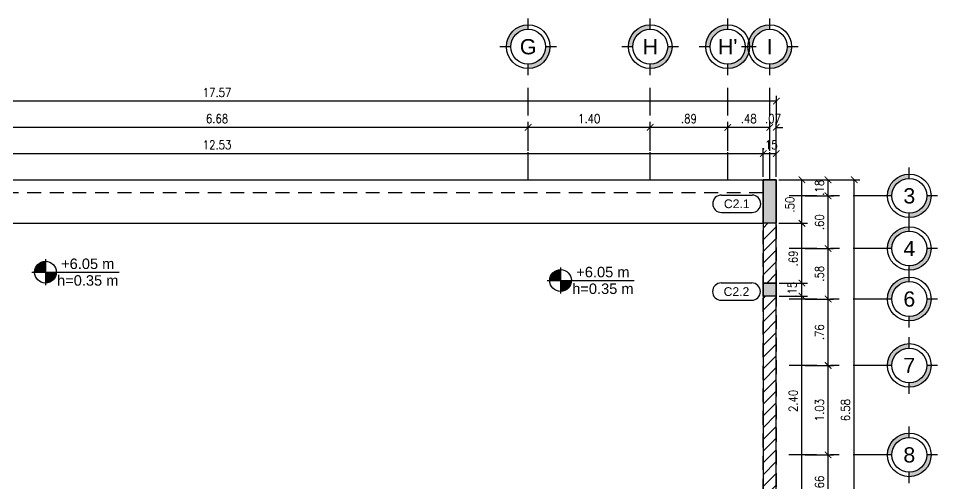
# Model space of a CAD drawing. Header units: millimetres. Extents: x -4.1 to 30.8, y -2.4 to 8.4.
# Drawn here: x 6.57 to 17.11, y 3.02 to 8.36 of the extents above; entities that cross this region are included whole.
import ezdxf
from ezdxf.enums import TextEntityAlignment as Align

# ---------------------------------------------------------------- set-up
doc = ezdxf.new("R2010")
doc.units = ezdxf.units.MM
doc.header["$LTSCALE"] = 0.05
doc.linetypes.add('DASHDOT2', pattern=[12.7, 6.35, -3.175, 0, -3.175])
doc.linetypes.add('HIDDEN2', pattern=[4.7625, 3.175, -1.5875])
for name, color, linetype in [('ACOTADO', 2, 'Continuous'), ('AZOTEA$0$PRETIL', 2, 'HIDDEN2'), ('EJES', 1, 'DASHDOT2'), ('PLANTA ALTA$0$ACHURADO', 1, 'Continuous'), ('PLANTA ALTA$0$CANT_VIS', 3, 'Continuous'), ('PLANTA ALTA$0$CONT_CORTE', 4, 'Continuous'), ('TXT_IND', 2, 'Continuous')]:
    doc.layers.add(name, color=color, linetype=linetype)
doc.styles.add('ACOTAMIENTOS', font='romans.shx', dxfattribs={"width": 0.85})
doc.styles.add('ARIAL', font='arial.ttf')
doc.dimstyles.new('ACOTA_50', dxfattribs={"dimscale": 0.05, "dimtxt": 2, "dimasz": 1.5, "dimexe": 1.25, "dimexo": 0.625, "dimgap": 1, "dimtad": 1, "dimzin": 4, "dimdsep": 46, "dimtxsty": 'ACOTAMIENTOS', "dimblk1": 'ARCHTICK', "dimblk2": 'ARCHTICK', "dimsah": 1, "dimcen": 1.5, "dimclrd": 1, "dimclre": 1, "dimclrt": 256, "dimadec": 0, "dimazin": 0, "dimtfac": 1, "dimtofl": 0, "dimtmove": 2, "dimatfit": 3, "dimfxl": 0, "dimtolj": 1, "dimtzin": 0, "dimarcsym": 0})

# ---------------------------------------------------------------- blocks, each defined once
blk = doc.blocks.new('ETIQUETA')
at = {"layer": 'TXT_IND', "color": 3}
for p, q in [((-0.175, 0.2), (0.175, 0.2)), ((-0.175, 0), (0.175, 0))]:
    blk.add_line(p, q, dxfattribs=at)
for centre, start, end in [((-0.175, 0.1), 90, 270), ((0.175, 0.1), 270, 90)]:
    blk.add_arc(centre, 0.1, start, end, dxfattribs=at)
at = {"layer": 'TXT_IND', "color": 4, "style": 'ARIAL'}
blk.add_attdef('TEXTO', text='', height=0.1, dxfattribs=at).set_placement((0, 0.1), align=Align.MIDDLE_CENTER)
blk = doc.blocks.new('NIVEL-PLANTA')
at = {"layer": 'TXT_IND'}
for points in [[(-0.47, 0), (-0.345, 0), (-0.345, 0.125, 0.414214)], [(-0.345, -0.125, 0.414214), (-0.22, 0), (-0.345, 0)]]:
    blk.add_hatch(color=1, dxfattribs=at).paths.add_polyline_path(points)
for p, q in [((-0.345, 0.15), (-0.345, -0.15)), ((-0.5, 0), (0.5, 0)), ((-0.22, 0), (0.5, 0))]:
    blk.add_line(p, q, dxfattribs=at)
at = {"layer": 'TXT_IND', "color": 3}
blk.add_circle((-0.345, 0), 0.125, dxfattribs=at)
at = {"layer": 'TXT_IND', "style": 'ARIAL'}
blk.add_attdef('NIVEL', text='', height=0.12, dxfattribs=at).set_placement((0.14, 0), align=Align.BOTTOM_CENTER)
at = {"layer": 'TXT_IND', "style": 'ARIAL', "width": 0.95}
blk.add_attdef('PERALTE', text='', height=0.12, dxfattribs=at).set_placement((0.14, -0.191), align=Align.BOTTOM_CENTER)
blk = doc.blocks.new('EJE')
at = {"layer": 'EJES', "linetype": 'Continuous'}
for points in [[(-0.25, 0), (-0.2, 0, -0.414214), (0, 0.2), (0, 0.25, 0.414214)], [(0.25, 0), (0.2, 0, -0.414214), (0, -0.2), (0, -0.25, 0.414214)]]:
    blk.add_hatch(color=256, dxfattribs=at).paths.add_polyline_path(points)
at = {"layer": 'EJES', "color": 1, "linetype": 'Continuous'}
for p, q in [((0, 0.2), (0, 0.325)), ((-0.2, 0), (-0.325, 0)), ((0.325, 0), (0.2, 0)), ((0, -0.325), (0, -0.2))]:
    blk.add_line(p, q, dxfattribs=at)
at = {"layer": 'EJES', "color": 3, "linetype": 'Continuous'}
for radius in [0.25, 0.2]:
    blk.add_circle((0, 0), radius, dxfattribs=at)
at = {"layer": 'EJES', "color": 4, "linetype": 'Continuous', "style": 'ARIAL'}
blk.add_attdef('EJE', text='', height=0.175, dxfattribs=at).set_placement((0, 0), align=Align.MIDDLE_CENTER)
blk = doc.blocks.new('_ARCHTICK')
at = {"color": 0, "linetype": 'ByBlock', "const_width": 0.15}
blk.add_lwpolyline([(-0.5, -0.5), (0.5, 0.5)], dxfattribs=at)
blk = doc.blocks.new('*D72')
at = {"layer": 'ACOTADO', "color": 1, "lineweight": -2}
for p, q in [((15.594, 3.353), (15.921, 3.353)), ((15.859, 2.694), (15.859, 3.353)), ((15.593, 2.694), (15.921, 2.694))]:
    blk.add_line(p, q, dxfattribs=at)
at = {"layer": 'DEFPOINTS', "color": 0}
for p in [(15.562, 3.353), (15.859, 3.353), (15.562, 2.694)]:
    blk.add_point(p, dxfattribs=at)
at = {"layer": 'ACOTADO', "color": 1, "lineweight": -2, "xscale": 0.07500000000000001, "yscale": 0.07500000000000001, "zscale": 0.07500000000000001}
for p, rotation in [((15.859, 3.353), 90), ((15.859, 2.694), 270)]:
    blk.add_blockref('_ARCHTICK', p, dxfattribs=dict(at, rotation=rotation))
at = {"layer": 'ACOTADO', "insert": (15.759, 3.023), "char_height": 0.1, "attachment_point": 5, "rotation": 90, "style": 'ACOTAMIENTOS'}
blk.add_mtext('\\A1;.66', dxfattribs=at)
blk = doc.blocks.new('*D73')
at = {"layer": 'ACOTADO', "color": 1, "lineweight": -2}
for p, q in [((15.595, 4.378), (15.922, 4.378)), ((15.859, 3.353), (15.859, 4.378)), ((15.594, 3.353), (15.922, 3.353))]:
    blk.add_line(p, q, dxfattribs=at)
at = {"layer": 'DEFPOINTS', "color": 0}
for p in [(15.564, 4.378), (15.859, 4.378), (15.562, 3.353)]:
    blk.add_point(p, dxfattribs=at)
at = {"layer": 'ACOTADO', "color": 1, "lineweight": -2, "xscale": 0.07500000000000001, "yscale": 0.07500000000000001, "zscale": 0.07500000000000001}
for p, rotation in [((15.859, 4.378), 90), ((15.859, 3.353), 270)]:
    blk.add_blockref('_ARCHTICK', p, dxfattribs=dict(at, rotation=rotation))
at = {"layer": 'ACOTADO', "insert": (15.759, 3.866), "char_height": 0.1, "attachment_point": 5, "rotation": 90, "style": 'ACOTAMIENTOS'}
blk.add_mtext('\\A1;1.03', dxfattribs=at)
blk = doc.blocks.new('*D74')
at = {"layer": 'ACOTADO', "color": 1, "lineweight": -2}
for p, q in [((15.596, 5.14), (15.922, 5.14)), ((15.859, 4.378), (15.859, 5.14)), ((15.595, 4.378), (15.922, 4.378))]:
    blk.add_line(p, q, dxfattribs=at)
at = {"layer": 'DEFPOINTS', "color": 0}
for p in [(15.564, 5.14), (15.859, 5.14), (15.564, 4.378)]:
    blk.add_point(p, dxfattribs=at)
at = {"layer": 'ACOTADO', "color": 1, "lineweight": -2, "xscale": 0.07500000000000001, "yscale": 0.07500000000000001, "zscale": 0.07500000000000001}
for p, rotation in [((15.859, 5.14), 90), ((15.859, 4.378), 270)]:
    blk.add_blockref('_ARCHTICK', p, dxfattribs=dict(at, rotation=rotation))
at = {"layer": 'ACOTADO', "insert": (15.759, 4.759), "char_height": 0.1, "attachment_point": 5, "rotation": 90, "style": 'ACOTAMIENTOS'}
blk.add_mtext('\\A1;.76', dxfattribs=at)
blk = doc.blocks.new('*D75')
at = {"layer": 'ACOTADO', "color": 1, "lineweight": -2}
for p, q in [((15.596, 5.719), (15.922, 5.719)), ((15.859, 5.14), (15.859, 5.719)), ((15.596, 5.14), (15.922, 5.14))]:
    blk.add_line(p, q, dxfattribs=at)
at = {"layer": 'DEFPOINTS', "color": 0}
for p in [(15.565, 5.719), (15.859, 5.719), (15.564, 5.14)]:
    blk.add_point(p, dxfattribs=at)
at = {"layer": 'ACOTADO', "color": 1, "lineweight": -2, "xscale": 0.07500000000000001, "yscale": 0.07500000000000001, "zscale": 0.07500000000000001}
for p, rotation in [((15.859, 5.719), 90), ((15.859, 5.14), 270)]:
    blk.add_blockref('_ARCHTICK', p, dxfattribs=dict(at, rotation=rotation))
at = {"layer": 'ACOTADO', "insert": (15.759, 5.429), "char_height": 0.1, "attachment_point": 5, "rotation": 90, "style": 'ACOTAMIENTOS'}
blk.add_mtext('\\A1;.58', dxfattribs=at)
blk = doc.blocks.new('*D76')
at = {"layer": 'ACOTADO', "color": 1, "lineweight": -2}
for p, q in [((15.597, 6.323), (15.922, 6.323)), ((15.859, 5.719), (15.859, 6.323)), ((15.596, 5.719), (15.922, 5.719))]:
    blk.add_line(p, q, dxfattribs=at)
at = {"layer": 'DEFPOINTS', "color": 0}
for p in [(15.566, 6.323), (15.859, 6.323), (15.565, 5.719)]:
    blk.add_point(p, dxfattribs=at)
at = {"layer": 'ACOTADO', "color": 1, "lineweight": -2, "xscale": 0.07500000000000001, "yscale": 0.07500000000000001, "zscale": 0.07500000000000001}
for p, rotation in [((15.859, 6.323), 90), ((15.859, 5.719), 270)]:
    blk.add_blockref('_ARCHTICK', p, dxfattribs=dict(at, rotation=rotation))
at = {"layer": 'ACOTADO', "insert": (15.759, 6.021), "char_height": 0.1, "attachment_point": 5, "rotation": 90, "style": 'ACOTAMIENTOS'}
blk.add_mtext('\\A1;.60', dxfattribs=at)
blk = doc.blocks.new('*D77')
at = {"layer": 'ACOTADO', "color": 1, "lineweight": -2}
for p, q in [((15.597, 6.507), (15.921, 6.507)), ((15.858, 6.323), (15.858, 6.507)), ((15.597, 6.323), (15.921, 6.323))]:
    blk.add_line(p, q, dxfattribs=at)
at = {"layer": 'DEFPOINTS', "color": 0}
for p in [(15.566, 6.507), (15.858, 6.507), (15.566, 6.323)]:
    blk.add_point(p, dxfattribs=at)
at = {"layer": 'ACOTADO', "color": 1, "lineweight": -2, "xscale": 0.07500000000000001, "yscale": 0.07500000000000001, "zscale": 0.07500000000000001}
for p, rotation in [((15.858, 6.507), 90), ((15.858, 6.323), 270)]:
    blk.add_blockref('_ARCHTICK', p, dxfattribs=dict(at, rotation=rotation))
at = {"layer": 'ACOTADO', "insert": (15.759, 6.415), "char_height": 0.1, "attachment_point": 5, "rotation": 90, "style": 'ACOTAMIENTOS'}
blk.add_mtext('\\A1;.18', dxfattribs=at)
blk = doc.blocks.new('*D78')
at = {"layer": 'ACOTADO', "color": 1, "lineweight": -2}
for p, q in [((15.897, 6.507), (16.221, 6.507)), ((16.158, -0.075), (16.158, 6.507)), ((15.889, -0.075), (16.221, -0.075))]:
    blk.add_line(p, q, dxfattribs=at)
at = {"layer": 'DEFPOINTS', "color": 0}
for p in [(15.866, 6.507), (16.158, 6.507), (15.858, -0.075)]:
    blk.add_point(p, dxfattribs=at)
at = {"layer": 'ACOTADO', "color": 1, "lineweight": -2, "xscale": 0.07500000000000001, "yscale": 0.07500000000000001, "zscale": 0.07500000000000001}
for p, rotation in [((16.158, 6.507), 90), ((16.158, -0.075), 270)]:
    blk.add_blockref('_ARCHTICK', p, dxfattribs=dict(at, rotation=rotation))
at = {"layer": 'ACOTADO', "insert": (16.058, 3.866), "char_height": 0.1, "attachment_point": 5, "rotation": 90, "style": 'ACOTAMIENTOS'}
blk.add_mtext('\\A1;6.58', dxfattribs=at)
blk = doc.blocks.new('*D79')
at = {"layer": 'ACOTADO', "color": 1, "lineweight": -2}
for p, q in [((15.19, 6.839), (15.19, 7.17)), ((15.264, 6.839), (15.264, 7.17)), ((15.19, 7.108), (15.115, 7.108)), ((15.264, 7.108), (15.339, 7.108))]:
    blk.add_line(p, q, dxfattribs=at)
at = {"layer": 'DEFPOINTS', "color": 0}
for p in [(15.19, 7.108), (15.19, 6.808), (15.264, 6.808)]:
    blk.add_point(p, dxfattribs=at)
at = {"layer": 'ACOTADO', "color": 1, "lineweight": -2, "xscale": 0.07500000000000001, "yscale": 0.07500000000000001, "zscale": 0.07500000000000001}
blk.add_blockref('_ARCHTICK', (15.19, 7.108), dxfattribs=at)
at = {"layer": 'ACOTADO', "color": 1, "lineweight": -2, "xscale": 0.07500000000000001, "yscale": 0.07500000000000001, "zscale": 0.07500000000000001, "rotation": 180}
blk.add_blockref('_ARCHTICK', (15.264, 7.108), dxfattribs=at)
at = {"layer": 'ACOTADO', "insert": (15.227, 7.208), "char_height": 0.1, "attachment_point": 5, "style": 'ACOTAMIENTOS'}
blk.add_mtext('\\A1;.07', dxfattribs=at)
blk = doc.blocks.new('*D80')
at = {"layer": 'ACOTADO', "color": 1, "lineweight": -2}
for p, q in [((14.707, 6.839), (14.707, 7.17)), ((15.19, 6.839), (15.19, 7.17)), ((15.19, 7.108), (14.707, 7.108))]:
    blk.add_line(p, q, dxfattribs=at)
at = {"layer": 'DEFPOINTS', "color": 0}
for p in [(14.707, 7.108), (14.707, 6.808), (15.19, 6.808)]:
    blk.add_point(p, dxfattribs=at)
at = {"layer": 'ACOTADO', "color": 1, "lineweight": -2, "xscale": 0.07500000000000001, "yscale": 0.07500000000000001, "zscale": 0.07500000000000001, "rotation": 180}
blk.add_blockref('_ARCHTICK', (14.707, 7.108), dxfattribs=at)
at = {"layer": 'ACOTADO', "color": 1, "lineweight": -2, "xscale": 0.07500000000000001, "yscale": 0.07500000000000001, "zscale": 0.07500000000000001}
blk.add_blockref('_ARCHTICK', (15.19, 7.108), dxfattribs=at)
at = {"layer": 'ACOTADO', "insert": (14.948, 7.208), "char_height": 0.1, "attachment_point": 5, "style": 'ACOTAMIENTOS'}
blk.add_mtext('\\A1;.48', dxfattribs=at)
blk = doc.blocks.new('*D81')
at = {"layer": 'ACOTADO', "color": 1, "lineweight": -2}
for p, q in [((13.819, 6.839), (13.819, 7.17)), ((14.707, 6.839), (14.707, 7.17)), ((14.707, 7.108), (13.819, 7.108))]:
    blk.add_line(p, q, dxfattribs=at)
at = {"layer": 'DEFPOINTS', "color": 0}
for p in [(13.819, 7.108), (13.819, 6.808), (14.707, 6.808)]:
    blk.add_point(p, dxfattribs=at)
at = {"layer": 'ACOTADO', "color": 1, "lineweight": -2, "xscale": 0.07500000000000001, "yscale": 0.07500000000000001, "zscale": 0.07500000000000001, "rotation": 180}
blk.add_blockref('_ARCHTICK', (13.819, 7.108), dxfattribs=at)
at = {"layer": 'ACOTADO', "color": 1, "lineweight": -2, "xscale": 0.07500000000000001, "yscale": 0.07500000000000001, "zscale": 0.07500000000000001}
blk.add_blockref('_ARCHTICK', (14.707, 7.108), dxfattribs=at)
at = {"layer": 'ACOTADO', "insert": (14.263, 7.208), "char_height": 0.1, "attachment_point": 5, "style": 'ACOTAMIENTOS'}
blk.add_mtext('\\A1;.89', dxfattribs=at)
blk = doc.blocks.new('*D82')
at = {"layer": 'ACOTADO', "color": 1, "lineweight": -2}
for p, q in [((12.419, 6.839), (12.419, 7.17)), ((13.819, 6.839), (13.819, 7.17)), ((13.819, 7.108), (12.419, 7.108))]:
    blk.add_line(p, q, dxfattribs=at)
at = {"layer": 'DEFPOINTS', "color": 0}
for p in [(12.419, 7.108), (12.419, 6.808), (13.819, 6.808)]:
    blk.add_point(p, dxfattribs=at)
at = {"layer": 'ACOTADO', "color": 1, "lineweight": -2, "xscale": 0.07500000000000001, "yscale": 0.07500000000000001, "zscale": 0.07500000000000001, "rotation": 180}
blk.add_blockref('_ARCHTICK', (12.419, 7.108), dxfattribs=at)
at = {"layer": 'ACOTADO', "color": 1, "lineweight": -2, "xscale": 0.07500000000000001, "yscale": 0.07500000000000001, "zscale": 0.07500000000000001}
blk.add_blockref('_ARCHTICK', (13.819, 7.108), dxfattribs=at)
at = {"layer": 'ACOTADO', "insert": (13.119, 7.208), "char_height": 0.1, "attachment_point": 5, "style": 'ACOTAMIENTOS'}
blk.add_mtext('\\A1;1.40', dxfattribs=at)
blk = doc.blocks.new('*D83')
at = {"layer": 'ACOTADO', "color": 1, "lineweight": -2}
for p, q in [((5.739, 6.839), (5.739, 7.17)), ((12.419, 6.839), (12.419, 7.17)), ((12.419, 7.108), (5.739, 7.108))]:
    blk.add_line(p, q, dxfattribs=at)
at = {"layer": 'DEFPOINTS', "color": 0}
for p in [(5.739, 7.108), (5.739, 6.808), (12.419, 6.808)]:
    blk.add_point(p, dxfattribs=at)
at = {"layer": 'ACOTADO', "color": 1, "lineweight": -2, "xscale": 0.07500000000000001, "yscale": 0.07500000000000001, "zscale": 0.07500000000000001, "rotation": 180}
blk.add_blockref('_ARCHTICK', (5.739, 7.108), dxfattribs=at)
at = {"layer": 'ACOTADO', "color": 1, "lineweight": -2, "xscale": 0.07500000000000001, "yscale": 0.07500000000000001, "zscale": 0.07500000000000001}
blk.add_blockref('_ARCHTICK', (12.419, 7.108), dxfattribs=at)
at = {"layer": 'ACOTADO', "insert": (8.851, 7.208), "char_height": 0.1, "attachment_point": 5, "style": 'ACOTAMIENTOS'}
blk.add_mtext('\\A1;6.68', dxfattribs=at)
blk = doc.blocks.new('*D91')
at = {"layer": 'ACOTADO', "color": 1, "lineweight": -2}
for p, q in [((-2.3, 7.139), (-2.3, 7.47)), ((15.266, 7.408), (-2.3, 7.408)), ((15.266, 7.139), (15.266, 7.47))]:
    blk.add_line(p, q, dxfattribs=at)
at = {"layer": 'DEFPOINTS', "color": 0}
for p in [(-2.3, 7.408), (-2.3, 7.108), (15.266, 7.108)]:
    blk.add_point(p, dxfattribs=at)
at = {"layer": 'ACOTADO', "color": 1, "lineweight": -2, "xscale": 0.07500000000000001, "yscale": 0.07500000000000001, "zscale": 0.07500000000000001, "rotation": 180}
blk.add_blockref('_ARCHTICK', (-2.3, 7.408), dxfattribs=at)
at = {"layer": 'ACOTADO', "color": 1, "lineweight": -2, "xscale": 0.07500000000000001, "yscale": 0.07500000000000001, "zscale": 0.07500000000000001}
blk.add_blockref('_ARCHTICK', (15.266, 7.408), dxfattribs=at)
at = {"layer": 'ACOTADO', "insert": (8.851, 7.508), "char_height": 0.1, "attachment_point": 5, "style": 'ACOTAMIENTOS'}
blk.add_mtext('\\A1;17.57', dxfattribs=at)
blk = doc.blocks.new('*D108')
at = {"layer": 'ACOTADO', "color": 1, "lineweight": -2}
for p, q in [((2.588, 6.539), (2.588, 6.87)), ((15.115, 6.539), (15.115, 6.87)), ((2.588, 6.808), (15.115, 6.808))]:
    blk.add_line(p, q, dxfattribs=at)
at = {"layer": 'DEFPOINTS', "color": 0}
for p in [(15.115, 6.808), (2.588, 6.508), (15.115, 6.508)]:
    blk.add_point(p, dxfattribs=at)
at = {"layer": 'ACOTADO', "color": 1, "lineweight": -2, "xscale": 0.07500000000000001, "yscale": 0.07500000000000001, "zscale": 0.07500000000000001, "rotation": 180}
blk.add_blockref('_ARCHTICK', (2.588, 6.808), dxfattribs=at)
at = {"layer": 'ACOTADO', "color": 1, "lineweight": -2, "xscale": 0.07500000000000001, "yscale": 0.07500000000000001, "zscale": 0.07500000000000001}
blk.add_blockref('_ARCHTICK', (15.115, 6.808), dxfattribs=at)
at = {"layer": 'ACOTADO', "insert": (8.851, 6.908), "char_height": 0.1, "attachment_point": 5, "style": 'ACOTAMIENTOS'}
blk.add_mtext('\\A1;12.53', dxfattribs=at)
blk = doc.blocks.new('*D109')
at = {"layer": 'ACOTADO', "color": 1, "lineweight": -2}
for p, q in [((15.115, 6.539), (15.115, 6.87)), ((15.264, 6.539), (15.264, 6.87)), ((15.115, 6.808), (15.264, 6.808))]:
    blk.add_line(p, q, dxfattribs=at)
at = {"layer": 'DEFPOINTS', "color": 0}
for p in [(15.264, 6.808), (15.115, 6.508), (15.264, 6.508)]:
    blk.add_point(p, dxfattribs=at)
at = {"layer": 'ACOTADO', "color": 1, "lineweight": -2, "xscale": 0.07500000000000001, "yscale": 0.07500000000000001, "zscale": 0.07500000000000001, "rotation": 180}
blk.add_blockref('_ARCHTICK', (15.115, 6.808), dxfattribs=at)
at = {"layer": 'ACOTADO', "color": 1, "lineweight": -2, "xscale": 0.07500000000000001, "yscale": 0.07500000000000001, "zscale": 0.07500000000000001}
blk.add_blockref('_ARCHTICK', (15.264, 6.808), dxfattribs=at)
at = {"layer": 'ACOTADO', "insert": (15.19, 6.908), "char_height": 0.1, "attachment_point": 5, "style": 'ACOTAMIENTOS'}
blk.add_mtext('\\A1;.15', dxfattribs=at)
blk = doc.blocks.new('*D142')
at = {"layer": 'ACOTADO', "color": 1, "lineweight": -2}
for p, q in [((15.296, 5.172), (15.622, 5.172)), ((15.559, 2.771), (15.559, 5.172)), ((15.296, 2.771), (15.622, 2.771))]:
    blk.add_line(p, q, dxfattribs=at)
at = {"layer": 'DEFPOINTS', "color": 0}
for p in [(15.265, 5.172), (15.559, 5.172), (15.265, 2.771)]:
    blk.add_point(p, dxfattribs=at)
at = {"layer": 'ACOTADO', "color": 1, "lineweight": -2, "xscale": 0.07500000000000001, "yscale": 0.07500000000000001, "zscale": 0.07500000000000001}
for p, rotation in [((15.559, 5.172), 90), ((15.559, 2.771), 270)]:
    blk.add_blockref('_ARCHTICK', p, dxfattribs=dict(at, rotation=rotation))
at = {"layer": 'ACOTADO', "insert": (15.459, 3.972), "char_height": 0.1, "attachment_point": 5, "rotation": 90, "style": 'ACOTAMIENTOS'}
blk.add_mtext('\\A1;2.40', dxfattribs=at)
blk = doc.blocks.new('*D143')
at = {"layer": 'ACOTADO', "color": 1, "lineweight": -2}
for p, q in [((15.296, 5.322), (15.622, 5.322)), ((15.559, 5.172), (15.559, 5.322)), ((15.296, 5.172), (15.622, 5.172))]:
    blk.add_line(p, q, dxfattribs=at)
at = {"layer": 'DEFPOINTS', "color": 0}
for p in [(15.265, 5.322), (15.559, 5.322), (15.265, 5.172)]:
    blk.add_point(p, dxfattribs=at)
at = {"layer": 'ACOTADO', "color": 1, "lineweight": -2, "xscale": 0.07500000000000001, "yscale": 0.07500000000000001, "zscale": 0.07500000000000001}
for p, rotation in [((15.559, 5.322), 90), ((15.559, 5.172), 270)]:
    blk.add_blockref('_ARCHTICK', p, dxfattribs=dict(at, rotation=rotation))
at = {"layer": 'ACOTADO', "insert": (15.448, 5.247), "char_height": 0.1, "attachment_point": 5, "rotation": 90, "style": 'ACOTAMIENTOS'}
blk.add_mtext('\\A1;.15', dxfattribs=at)
blk = doc.blocks.new('*D144')
at = {"layer": 'ACOTADO', "color": 1, "lineweight": -2}
for p, q in [((15.295, 6.008), (15.622, 6.008)), ((15.559, 5.322), (15.559, 6.008)), ((15.296, 5.322), (15.622, 5.322))]:
    blk.add_line(p, q, dxfattribs=at)
at = {"layer": 'DEFPOINTS', "color": 0}
for p in [(15.264, 6.008), (15.559, 6.008), (15.265, 5.322)]:
    blk.add_point(p, dxfattribs=at)
at = {"layer": 'ACOTADO', "color": 1, "lineweight": -2, "xscale": 0.07500000000000001, "yscale": 0.07500000000000001, "zscale": 0.07500000000000001}
for p, rotation in [((15.559, 6.008), 90), ((15.559, 5.322), 270)]:
    blk.add_blockref('_ARCHTICK', p, dxfattribs=dict(at, rotation=rotation))
at = {"layer": 'ACOTADO', "insert": (15.459, 5.605), "char_height": 0.1, "attachment_point": 5, "rotation": 90, "style": 'ACOTAMIENTOS'}
blk.add_mtext('\\A1;.69', dxfattribs=at)
blk = doc.blocks.new('*D145')
at = {"layer": 'ACOTADO', "color": 1, "lineweight": -2}
for p, q in [((15.295, 6.508), (15.622, 6.508)), ((15.559, 6.008), (15.559, 6.508)), ((15.295, 6.008), (15.622, 6.008))]:
    blk.add_line(p, q, dxfattribs=at)
at = {"layer": 'DEFPOINTS', "color": 0}
for p in [(15.264, 6.508), (15.559, 6.508), (15.264, 6.008)]:
    blk.add_point(p, dxfattribs=at)
at = {"layer": 'ACOTADO', "color": 1, "lineweight": -2, "xscale": 0.07500000000000001, "yscale": 0.07500000000000001, "zscale": 0.07500000000000001}
for p, rotation in [((15.559, 6.508), 90), ((15.559, 6.008), 270)]:
    blk.add_blockref('_ARCHTICK', p, dxfattribs=dict(at, rotation=rotation))
at = {"layer": 'ACOTADO', "insert": (15.42, 6.222), "char_height": 0.1, "attachment_point": 5, "rotation": 90, "style": 'ACOTAMIENTOS'}
blk.add_mtext('\\A1;.50', dxfattribs=at)

msp = doc.modelspace()

# ---------------------------------------------------------------- hatches: boundary and pattern name
at = {"layer": 'PLANTA ALTA$0$ACHURADO'}
h = msp.add_hatch(color=252, dxfattribs=at)
h.dxf.hatch_style = 1
h.paths.add_polyline_path([(15.264, 6.508), (15.114, 6.508), (15.114, 6.008), (15.264, 6.008)])
h = msp.add_hatch(dxfattribs=at)
h.set_pattern_fill('ANSI31', color=256, scale=0.03)
h.paths.add_polyline_path([(15.264, 6.008), (15.114, 6.008), (15.114, 5.322), (15.264, 5.322)])
h = msp.add_hatch(color=252, dxfattribs=at)
h.dxf.hatch_style = 1
h.paths.add_polyline_path([(15.264, 5.322), (15.114, 5.322), (15.114, 5.172), (15.264, 5.172)])
h = msp.add_hatch(dxfattribs=at)
h.set_pattern_fill('ANSI31', color=256, scale=0.03)
h.paths.add_polyline_path([(15.264, 5.172), (15.114, 5.172), (15.114, 2.771), (15.264, 2.771)])

# ---------------------------------------------------------------- linework, layer by layer
at = {"layer": 'AZOTEA$0$PRETIL'}
for p, q in [((-2.301, 6.508), (15.264, 6.508)), ((-2.301, 6.508), (15.264, 6.508)), ((15.264, 6.508), (15.264, -0.075)), ((15.264, 6.508), (15.264, -0.075)), ((15.114, 6.358), (-2.151, 6.358)), ((15.114, 6.358), (-2.151, 6.358)), ((15.114, 0.075), (15.114, 6.358)), ((15.114, 0.075), (15.114, 6.358))]:
    msp.add_line(p, q, dxfattribs=at)
at = {"layer": 'EJES'}
for p, q in [((12.419, 6.508), (12.419, 7.708)), ((13.819, 6.508), (13.819, 7.708)), ((14.707, 6.508), (14.707, 7.708)), ((15.19, 6.508), (15.19, 7.708)), ((16.465, 6.323), (15.265, 6.323)), ((16.464, 5.719), (15.264, 5.719)), ((16.463, 5.14), (15.263, 5.14)), ((16.463, 4.378), (15.263, 4.378)), ((16.462, 3.353), (15.262, 3.353))]:
    msp.add_line(p, q, dxfattribs=at)
at = {"layer": 'PLANTA ALTA$0$CANT_VIS'}
msp.add_line((-2.151, 6.508), (15.114, 6.508), dxfattribs=at)
at = {"layer": 'PLANTA ALTA$0$CANT_VIS', "color": 1}
msp.add_line((-2.151, 6.008), (15.114, 6.008), dxfattribs=at)
at = {"layer": 'PLANTA ALTA$0$CONT_CORTE'}
for p, q in [((15.114, 6.508), (15.114, 0.736)), ((15.264, 6.508), (15.114, 6.508)), ((15.264, 6.508), (15.114, 6.508)), ((15.264, -0.075), (15.264, 6.508)), ((15.264, 5.322), (15.114, 5.322)), ((15.264, 5.322), (15.114, 5.322))]:
    msp.add_line(p, q, dxfattribs=at)
for points in [[(15.114, 6.508), (15.264, 6.508), (15.264, 6.008), (15.114, 6.008)], [(15.114, 5.322), (15.264, 5.322), (15.264, 5.172), (15.114, 5.172)]]:
    msp.add_lwpolyline(points, close=True, dxfattribs=at)

# ---------------------------------------------------------------- block references
at = {"layer": 'EJES'}
for p, values in [((12.419, 8.033), {'EJE': 'G'}), ((13.819, 8.033), {'EJE': 'H'}), ((14.707, 8.033), {'EJE': "H'"}), ((15.19, 8.033), {'EJE': 'I'}), ((16.79, 6.323), {'EJE': '3'}), ((16.79, 5.719), {'EJE': '4'}), ((16.79, 5.14), {'EJE': '6'}), ((16.79, 4.378), {'EJE': '7'}), ((16.79, 3.353), {'EJE': '8'})]:
    msp.add_blockref('EJE', p, dxfattribs=at).add_auto_attribs(values)
at = {"layer": 'TXT_IND'}
for p, values in [((14.811, 6.132), {'TEXTO': 'C2.1'}), ((14.808, 5.125), {'TEXTO': 'C2.2'})]:
    msp.add_blockref('ETIQUETA', p, dxfattribs=at).add_auto_attribs(values)
ref = msp.add_blockref('NIVEL-PLANTA', (7.228, 5.448), dxfattribs=at)
ref.add_attrib('NIVEL', '+6.05 m', dxfattribs={"height": 0.12, "style": 'ARIAL'}).set_placement((7.368, 5.448), align=Align.BOTTOM_CENTER)
ref.add_attrib('PERALTE', 'h=0.35 m', dxfattribs={"height": 0.12, "style": 'ARIAL'}).set_placement((7.368, 5.257), align=Align.BOTTOM_CENTER)
ref = msp.add_blockref('NIVEL-PLANTA', (13.136, 5.353), dxfattribs=at)
ref.add_attrib('NIVEL', '+6.05 m', dxfattribs={"height": 0.12, "style": 'ARIAL'}).set_placement((13.276, 5.353), align=Align.BOTTOM_CENTER)
ref.add_attrib('PERALTE', 'h=0.35 m', dxfattribs={"height": 0.12, "style": 'ARIAL'}).set_placement((13.276, 5.162), align=Align.BOTTOM_CENTER)

# ---------------------------------------------------------------- dimensions: what is measured, and where the dimension line sits
at = {"layer": 'ACOTADO'}
for base, p1, p2, picture, middle in [((-2.3, 7.408), (15.266, 7.108), (-2.3, 7.108), '*D91', (8.851, 7.508)), ((5.739, 7.108), (12.419, 6.808), (5.739, 6.808), '*D83', (8.851, 7.208)), ((15.19, 7.108), (15.264, 6.808), (15.19, 6.808), '*D79', (15.227, 7.208)), ((15.264, 6.808), (15.115, 6.508), (15.264, 6.508), '*D109', (15.19, 6.908))]:
    dim = msp.add_linear_dim(base=base, p1=p1, p2=p2, dimstyle='ACOTA_50', dxfattribs=at)
    dim.commit()
    dim.dimension.update_dxf_attribs({"geometry": picture, "text_midpoint": middle, "dimtype": 160})
for base, p1, p2, picture, middle in [((12.419, 7.108), (13.819, 6.808), (12.419, 6.808), '*D82', (13.119, 7.208)), ((13.819, 7.108), (14.707, 6.808), (13.819, 6.808), '*D81', (14.263, 7.208)), ((14.707, 7.108), (15.19, 6.808), (14.707, 6.808), '*D80', (14.948, 7.208)), ((15.115, 6.808), (2.588, 6.508), (15.115, 6.508), '*D108', (8.851, 6.908))]:
    dim = msp.add_linear_dim(base=base, p1=p1, p2=p2, dimstyle='ACOTA_50', dxfattribs=at)
    dim.commit()
    dim.dimension.update_dxf_attribs({"geometry": picture, "text_midpoint": middle})
for base, p1, p2, picture, middle in [((15.559, 6.508), (15.264, 6.008), (15.264, 6.508), '*D145', (15.42, 6.222)), ((15.858, 6.507), (15.566, 6.323), (15.566, 6.507), '*D77', (15.759, 6.415)), ((16.158, 6.507), (15.858, -0.075), (15.866, 6.507), '*D78', (16.058, 3.866)), ((15.559, 6.008), (15.265, 5.322), (15.264, 6.008), '*D144', (15.459, 5.605)), ((15.559, 5.322), (15.265, 5.172), (15.265, 5.322), '*D143', (15.448, 5.247))]:
    dim = msp.add_linear_dim(base=base, p1=p1, p2=p2, angle=90, dimstyle='ACOTA_50', dxfattribs=at)
    dim.commit()
    dim.dimension.update_dxf_attribs({"geometry": picture, "text_midpoint": middle, "dimtype": 160})
for base, p1, p2, picture, middle in [((15.859, 6.323), (15.565, 5.719), (15.566, 6.323), '*D76', (15.759, 6.021)), ((15.859, 5.719), (15.564, 5.14), (15.565, 5.719), '*D75', (15.759, 5.429)), ((15.559, 5.172), (15.265, 2.771), (15.265, 5.172), '*D142', (15.459, 3.972)), ((15.859, 5.14), (15.564, 4.378), (15.564, 5.14), '*D74', (15.759, 4.759)), ((15.859127852, 4.378342693), (15.562330543, 3.353342693), (15.563549966, 4.378342693), '*D73', (15.759127852, 3.865842693)), ((15.859, 3.353), (15.562, 2.694), (15.562, 3.353), '*D72', (15.759, 3.023))]:
    dim = msp.add_linear_dim(base=base, p1=p1, p2=p2, angle=90, dimstyle='ACOTA_50', dxfattribs=at)
    dim.commit()
    dim.dimension.update_dxf_attribs({"geometry": picture, "text_midpoint": middle})

doc.saveas('drawing.dxf')
